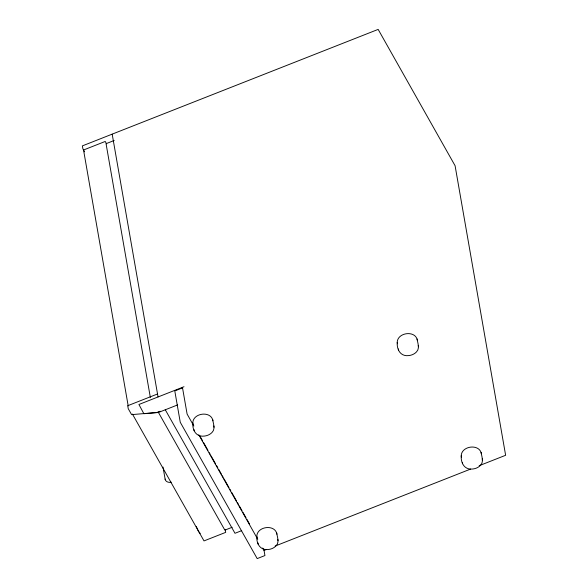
<?xml version="1.0" encoding="UTF-8"?>
<svg xmlns="http://www.w3.org/2000/svg" width="588" height="588" viewBox="0 0 588 588"><rect width="100%" height="100%" fill="white"/><g stroke="black" fill="none" stroke-linecap="round" stroke-linejoin="round"><path stroke-width="0.88" d="M212.687 419.472C213.26 423.683 215.656 428.961 212.003 432.489C210.026 434.554 207.277 435.737 204.462 436.075C196.399 437.207 192.313 430.556 192.805 422.97C192.893 412.85 211.158 410.446 212.922 420.795M276.691 532.89C277.271 537.109 279.66 542.386 276.007 545.907C274.03 547.979 271.281 549.163 268.466 549.493C260.403 550.625 256.317 543.974 256.809 536.388C256.897 526.267 275.162 523.871 276.926 534.213M417.105 338.975C417.678 343.186 420.075 348.464 416.422 351.984C414.444 354.057 411.696 355.24 408.88 355.571C400.818 356.703 396.724 350.058 397.223 342.466C397.312 332.345 415.576 329.949 417.34 340.29M481.109 452.392C481.69 456.604 484.078 461.881 480.425 465.409C478.448 467.475 475.699 468.658 472.884 468.996C464.821 470.128 460.735 463.476 461.227 455.891C461.315 445.77 479.58 443.367 481.344 453.715M114.182 140.488L106.053 143.685L150.352 397.488M157.577 393.96L127.721 405.72L128.243 408.689L131.594 414.636L156.893 412.504M183.993 386.735L138.922 404.485L143.869 413.717L158.378 412.497L177.649 404.911M182.537 387.882L174.79 390.932L180.259 422.265L257.199 558.6L264.938 555.55L263.843 549.288M157.709 412.188L160.164 411.218M232.172 527.26L224.859 530.141L158.165 411.967M241.712 530.633L234.987 533.287L165.25 409.704M266.607 549.413L264.041 550.419L262.696 548.023M275.14 546.046L470.628 469.062M479.161 465.703L505.629 455.281L455.09 165.735L378.157 29.4L82.371 145.883L82.893 148.852L84.569 151.822M171.233 482.189C168.844 482.858 165.39 481.851 165.103 479.029M200.199 533.389L198.487 531.427L196.238 526.37M106.568 143.854L105.215 141.458L83.54 149.999L128.206 405.955M199.869 436.009L202.551 440.772M203.448 442.36L207.931 450.298M209.277 452.679L210.173 454.267M211.063 455.854L215.546 463.792M216.443 465.38L217.788 467.761M218.685 469.349L221.367 474.119M222.264 475.707L223.161 477.294M224.057 478.882L228.989 487.614M229.886 489.201L230.783 490.789M231.672 492.376L236.604 501.108M237.501 502.696L238.397 504.284M239.294 505.871L241.977 510.634M242.873 512.221L246.012 517.778M246.909 519.373L249.599 524.136M193.856 426.043L187.109 414.084L182.442 387.345M198.803 434.811L257.742 539.255M132.418 414.048L204.014 540.909L225.689 532.368L225.219 529.656M482.241 458.875L482.476 460.198M461.227 455.891L461.462 457.214M462.359 462.374L462.594 463.697M418.237 345.457L418.472 346.773M397.223 342.466L397.459 343.789M398.355 348.949L398.59 350.272M277.823 539.372L278.058 540.695M256.809 536.388L257.044 537.711M257.941 542.871L258.176 544.194M213.819 425.955L214.054 427.278M192.805 422.97L193.04 424.293M193.937 429.453L194.172 430.776M112.183 134.145L158.047 396.951M163.008 467.048L165.221 479.69"/></g></svg>
